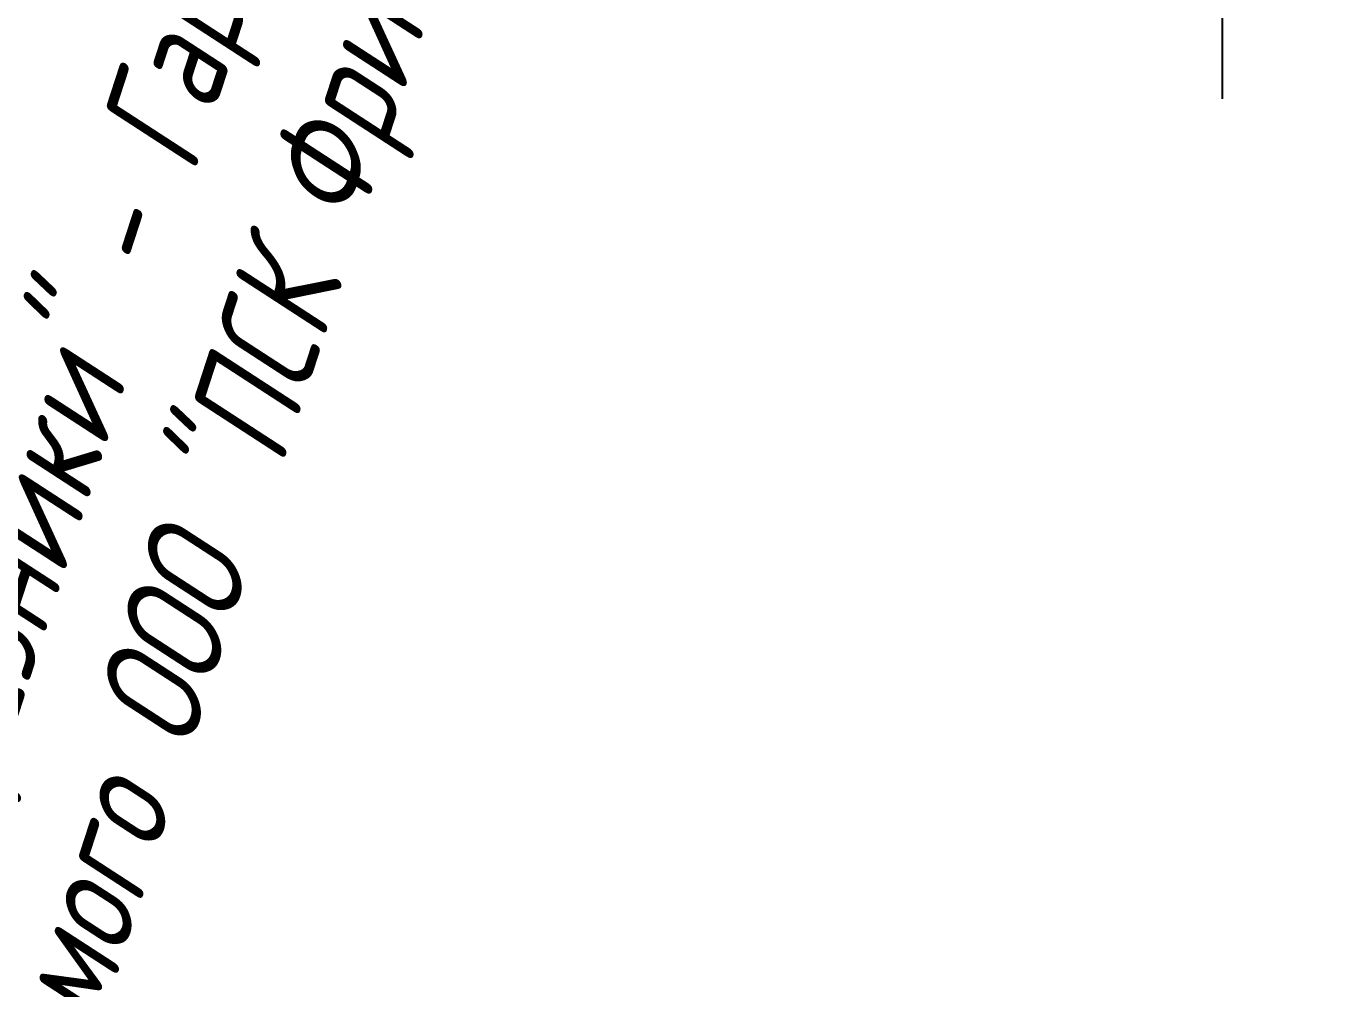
# Model space of a CAD drawing. Header units: millimetres. Extents: x -1799 to 6962, y -1020 to 4121.
# Drawn here: x -1674.3 to -1599.6, y 3821.6 to 3876.8 of the extents above; entities that cross this region are included whole.
import ezdxf

# ---------------------------------------------------------------- set-up
doc = ezdxf.new("R2010")
doc.units = ezdxf.units.MM
doc.linetypes.add('CONTI', pattern=[0])
doc.layers.add('SETKR', color=2, linetype='CONTI')
doc.styles.add('ГОСТ', font='', dxfattribs={"oblique": 15, "height": 4})
doc.styles.get('ГОСТ').set_extended_font_data('GOST type A')

# ---------------------------------------------------------------- blocks, each defined once
blk = doc.blocks.new('BL_333')
at = {"color": 0}
for p, q in [((0, -6), (0, 6)), ((-6, 0), (6, 0))]:
    blk.add_line(p, q, dxfattribs=at)

msp = doc.modelspace()

# ---------------------------------------------------------------- block references
at = {"layer": 'SETKR', "color": 82}
msp.add_blockref('BL_333', (-1605.648, 3878.639), dxfattribs=at)

# ---------------------------------------------------------------- texts
at = {"color": 1, "linetype": 'Continuous', "insert": (-1741.196, 3684.497, 327.142), "char_height": 6, "attachment_point": 1, "rotation": 71.9979, "style": 'ГОСТ'}
msp.add_mtext('Граница подсчета объемов работ  в рамках проекта 01/11 \\P"Реконструкция автомобильной дороги "Пермь - Березники" - Гари"\\PДобрянского муниципального района", выполняемого ООО "ПСК ФриВэй"', dxfattribs=at)

doc.saveas('drawing.dxf')
